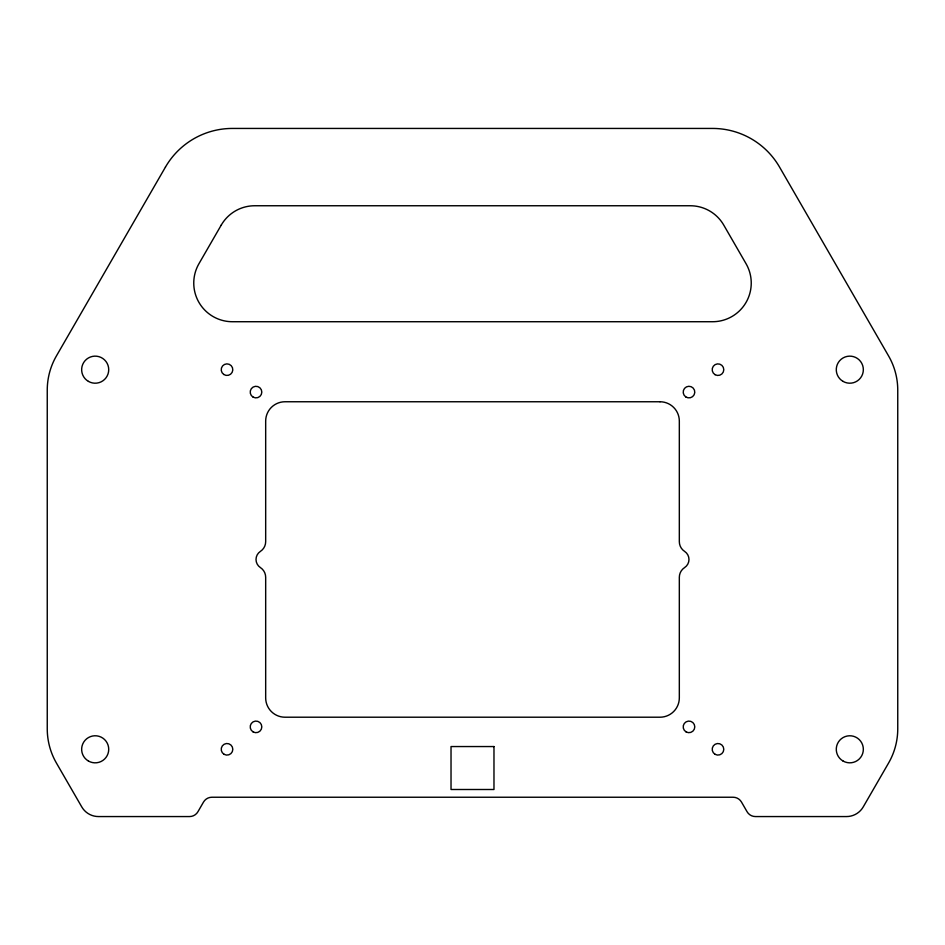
<?xml version="1.0" encoding="UTF-8"?>
<svg xmlns="http://www.w3.org/2000/svg" width="945" height="945" viewBox="0 0 945 945"><rect width="100%" height="100%" fill="white"/><g stroke="black" fill="none" stroke-linecap="round" stroke-linejoin="round"><path stroke-width="1.42" d="M165.446 167.088L56.416 355.946A68.43 68.43 0 0 0 47.25 390.155L47.25 728.808A68.43 68.43 0 0 0 56.416 763.028L81.754 806.9A19.325 19.325 0 0 0 98.493 816.563L189.555 816.563A9.663 9.663 0 0 0 197.93 811.731L203.506 802.069A9.663 9.663 0 0 1 211.881 797.237L733.119 797.237A9.663 9.663 0 0 1 741.494 802.069L747.07 811.731A9.663 9.663 0 0 0 755.445 816.563L846.507 816.563A19.325 19.325 0 0 0 863.246 806.9L888.583 763.028A68.43 68.43 0 0 0 897.75 728.808L897.75 390.155A68.43 68.43 0 0 0 888.583 355.946L779.554 167.088A77.313 77.313 0 0 0 712.589 128.437L232.411 128.437A77.313 77.313 0 0 0 165.446 167.088M221.248 225.087L198.934 263.738A38.662 38.662 0 0 0 232.411 321.725L712.589 321.725A38.662 38.662 0 0 0 746.066 263.738L723.752 225.087A38.662 38.662 0 0 0 690.275 205.75L254.725 205.75A38.662 38.662 0 0 0 221.248 225.087M660 401.755L285 401.755A19.325 19.325 0 0 0 265.675 421.08L265.675 541.662A11.6 11.6 0 0 1 260.407 551.384A9.663 9.663 0 0 0 260.407 567.579A11.6 11.6 0 0 1 265.675 577.3L265.675 697.882A19.325 19.325 0 0 0 285 717.208L660 717.208A19.325 19.325 0 0 0 679.325 697.882L679.325 577.3A11.6 11.6 0 0 1 684.593 567.579A9.663 9.663 0 0 0 684.593 551.384A11.6 11.6 0 0 1 679.325 541.662L679.325 421.08A19.325 19.325 0 0 0 660 401.755M493.975 746.55L451.025 746.55L451.025 789.5L493.975 789.5L493.975 746.55M715.093 374.692A5.8 5.8 0 0 0 723.787 369.672A5.8 5.8 0 0 0 715.093 364.64A5.8 5.8 0 0 0 715.093 374.692M685.739 396.888A5.8 5.8 0 0 0 694.776 392.506A5.8 5.8 0 0 0 686.46 386.871A5.8 5.8 0 0 0 685.739 396.888M686.094 731.902A5.8 5.8 0 0 0 694.788 726.882A5.8 5.8 0 0 0 686.094 721.85A5.8 5.8 0 0 0 686.094 731.902M715.093 754.323A5.8 5.8 0 0 0 723.787 749.302A5.8 5.8 0 0 0 715.093 744.282A5.8 5.8 0 0 0 715.093 754.323M224.107 754.323A5.8 5.8 0 0 0 232.813 749.302A5.8 5.8 0 0 0 224.107 744.282A5.8 5.8 0 0 0 224.107 754.323M253.106 731.902A5.8 5.8 0 0 0 261.812 726.882A5.8 5.8 0 0 0 253.106 721.85A5.8 5.8 0 0 0 253.106 731.902M223.764 374.468A5.8 5.8 0 0 0 232.789 370.086A5.8 5.8 0 0 0 224.473 364.451A5.8 5.8 0 0 0 223.764 374.468M253.106 397.113A5.8 5.8 0 0 0 261.812 392.092A5.8 5.8 0 0 0 253.106 387.072A5.8 5.8 0 0 0 253.106 397.113M88.417 761.02A13.525 13.525 0 0 0 108.722 749.302A13.525 13.525 0 0 0 88.417 737.584A13.525 13.525 0 0 0 88.417 761.02M88.417 381.39A13.525 13.525 0 0 0 108.722 369.672A13.525 13.525 0 0 0 88.417 357.954A13.525 13.525 0 0 0 88.417 381.39M843.046 761.02A13.525 13.525 0 0 0 863.34 749.302A13.525 13.525 0 0 0 843.046 737.584A13.525 13.525 0 0 0 843.046 761.02M843.046 381.39A13.525 13.525 0 0 0 863.34 369.672A13.525 13.525 0 0 0 843.046 357.954A13.525 13.525 0 0 0 843.046 381.39"/></g></svg>
